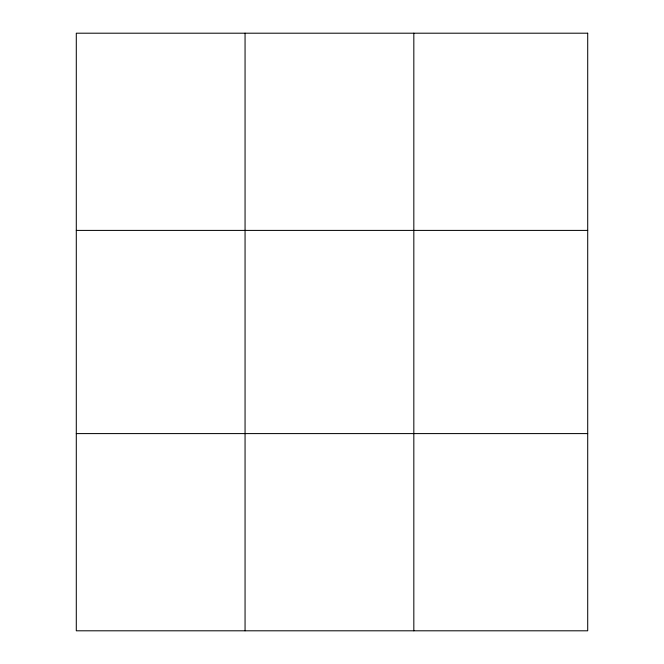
<?xml version="1.0" encoding="UTF-8"?>
<svg xmlns="http://www.w3.org/2000/svg" width="664" height="664" viewBox="0 0 664 664"><rect width="100%" height="100%" fill="white"/><g stroke="black" fill="none" stroke-linecap="round" stroke-linejoin="round"><path stroke-width="1" d="M245.057 630.8L245.057 33.2M413.83 630.8L413.83 33.2M76.294 230.408L587.706 230.408M76.294 433.592L587.706 433.592M587.706 33.2L587.706 630.8L76.294 630.8L76.294 33.2L587.706 33.2"/></g></svg>
